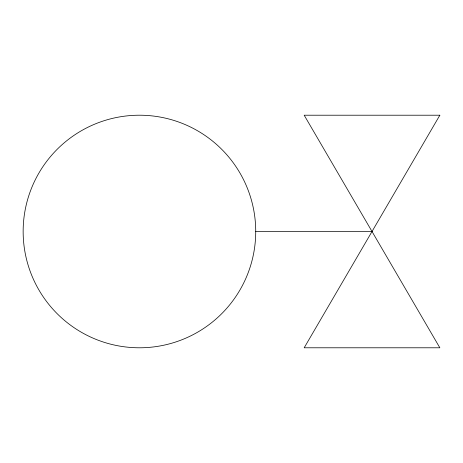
<?xml version="1.0" encoding="UTF-8"?>
<svg xmlns="http://www.w3.org/2000/svg" width="463" height="463" viewBox="0 0 463 463"><rect width="100%" height="100%" fill="white"/><g stroke="black" fill="none" stroke-linecap="round" stroke-linejoin="round"><path stroke-width="0.69" d="M255.726 231.5A116.288 116.288 0 0 1 81.291 332.208A116.288 116.288 0 0 1 81.291 130.792A116.288 116.288 0 0 1 255.726 231.5L372.015 231.5M439.85 115.212L304.179 347.788L439.85 347.788L304.179 115.212L439.85 115.212"/></g></svg>
